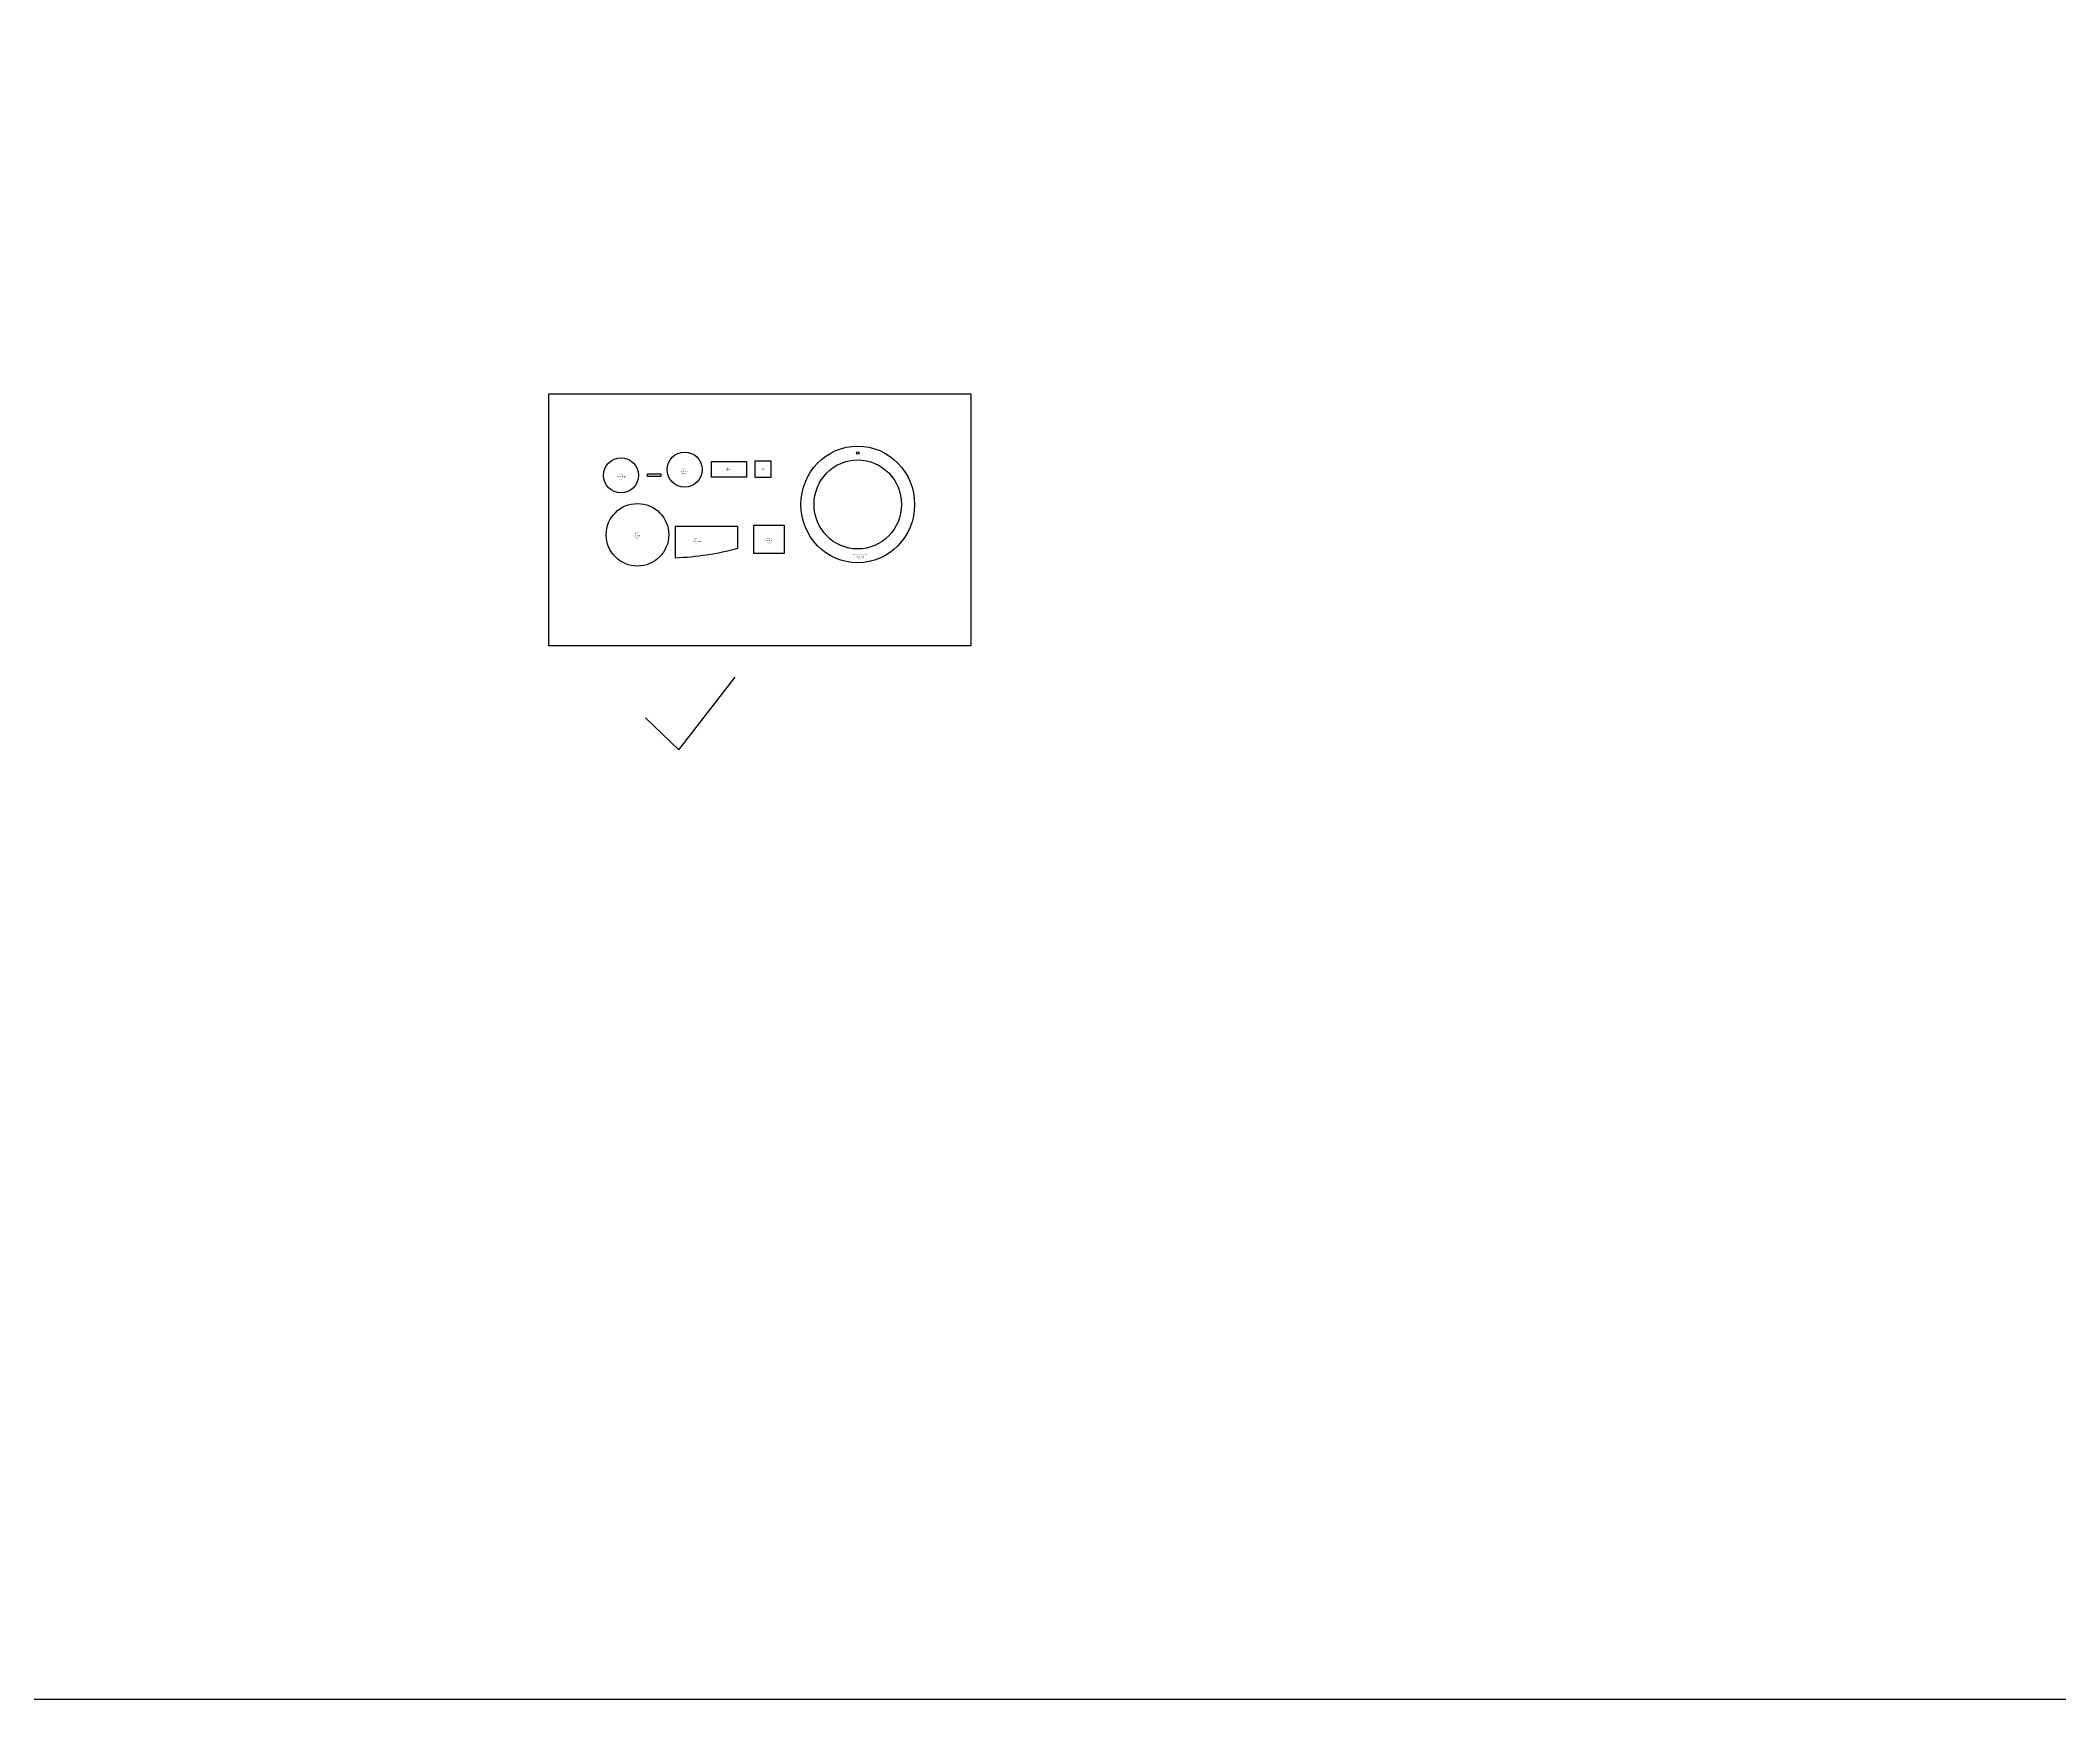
# Model space of a CAD drawing. Header units: millimetres. Extents: x -46397 to 283259, y -8690 to 23983.
# Drawn here: x 147588 to 155301, y -8690 to -2351 of the extents above; entities that cross this region are included whole.
import ezdxf

# ---------------------------------------------------------------- set-up
doc = ezdxf.new("R2010")
doc.units = ezdxf.units.MM
doc.styles.get("Standard").update_dxf_attribs({"font": 'isocp.shx', "width": 0.8})

msp = doc.modelspace()

# ---------------------------------------------------------------- linework, layer by layer
for p, q in [((150026.15, -5062.06), (150241.33, -4783.99)), ((149900, -4939.71), (150026.15, -5062.06))]:
    msp.add_line(p, q)
for points in [[(-5297.58, 11840.68), (283258.8, 11840.68), (283258.8, -8689.89), (-5297.58, -8689.89)], [(149529.87, -3701.65), (151142.17, -3701.65), (151142.17, -4664.69), (149529.87, -4664.69)], [(149907.67, -4017.31), (149907.67, -4007.31), (149957.67, -4007.31), (149957.67, -4017.31)], [(150151.56, -3960.16), (150285.56, -3960.16), (150285.56, -4020.16), (150151.56, -4020.16)], [(150317.93, -3957), (150377.93, -3957), (150377.93, -4021), (150317.93, -4021)], [(150312.66, -4203.11), (150429.16, -4203.11), (150429.16, -4311.61), (150312.66, -4311.61)]]:
    msp.add_lwpolyline(points, close=True)
msp.add_lwpolyline([(150252.33, -4208.29), (150013.23, -4208.29), (150013.23, -4327.54, 0.0561492), (150252.33, -4291.5)], format="xyb", close=True)
for centre, radius in [((150048.87, -3990.68), 67), ((150710.19, -3927.52), 5), ((149805.99, -4013.12), 67), ((149868.84, -4240), 119.5)]:
    msp.add_circle(centre, radius)
for major_axis, ratio in [((0, 223), 0.9730942), ((0, 170), 0.9823529)]:
    msp.add_ellipse((150710.19, -4124.02), major_axis=major_axis, ratio=ratio)

# ---------------------------------------------------------------- texts
at = {"color": 3, "attachment_point": 1}
for s, width, gutter_width, insert, char_height in [("\\A1;\\pxqc;P13.2\\P SS400-6mm\\PQ'ty:1", 36.4812, 37.5, (149787.45, -4007.18), 5), ("\\A1;\\pxqc;P13.1\\P SS400-6mm\\PSC:3/1-Q'ty:4", 7.91, 12.5, (149929.75, -4009.88), 1), ("\\A1;\\pxqc;P15.1\\P SS400-6mm\\PQ'ty:1", 36.4812, 37.5, (150026.5, -3986.15), 5), ("\\A1;\\pxqc;P15.2\\P SS400-6mm\\PQ'ty:1", 21.8887, 37.5, (150204.13, -3984.06), 3), ("\\A1;\\pxqc;P15.3\\PSS400-6mm\\PQ'ty:2", 13.7925, 37.5, (150342.57, -3985.31), 2), ("\\A1;\\pxqc;P14.3\\P SS400-6mm\\PQ'ty:1", 36.4812, 37.5, (149849.08, -4232.16), 5), ("\\A1;\\pxqc;P14.1\\P SS400-6mm\\PQ'ty:1", 36.4812, 37.5, (150075.24, -4253.79), 5), ("\\A1;\\pxqc;P14.2\\P SS400-6mm\\PQ'ty:2", 36.4812, 37.5, (150354.64, -4250.9), 5), ("\\A1;\\pxqc;P22(GIA CUONG N11)\\PSS400-6mm\\PQ'ty:1", 56.798, 37.5, (150690.39, -4313.62), 5)]:
    msp.add_mtext_dynamic_manual_height_columns(s, width=width, gutter_width=gutter_width, heights=[0], dxfattribs=dict(at, insert=insert, char_height=char_height))

doc.saveas('drawing.dxf')
